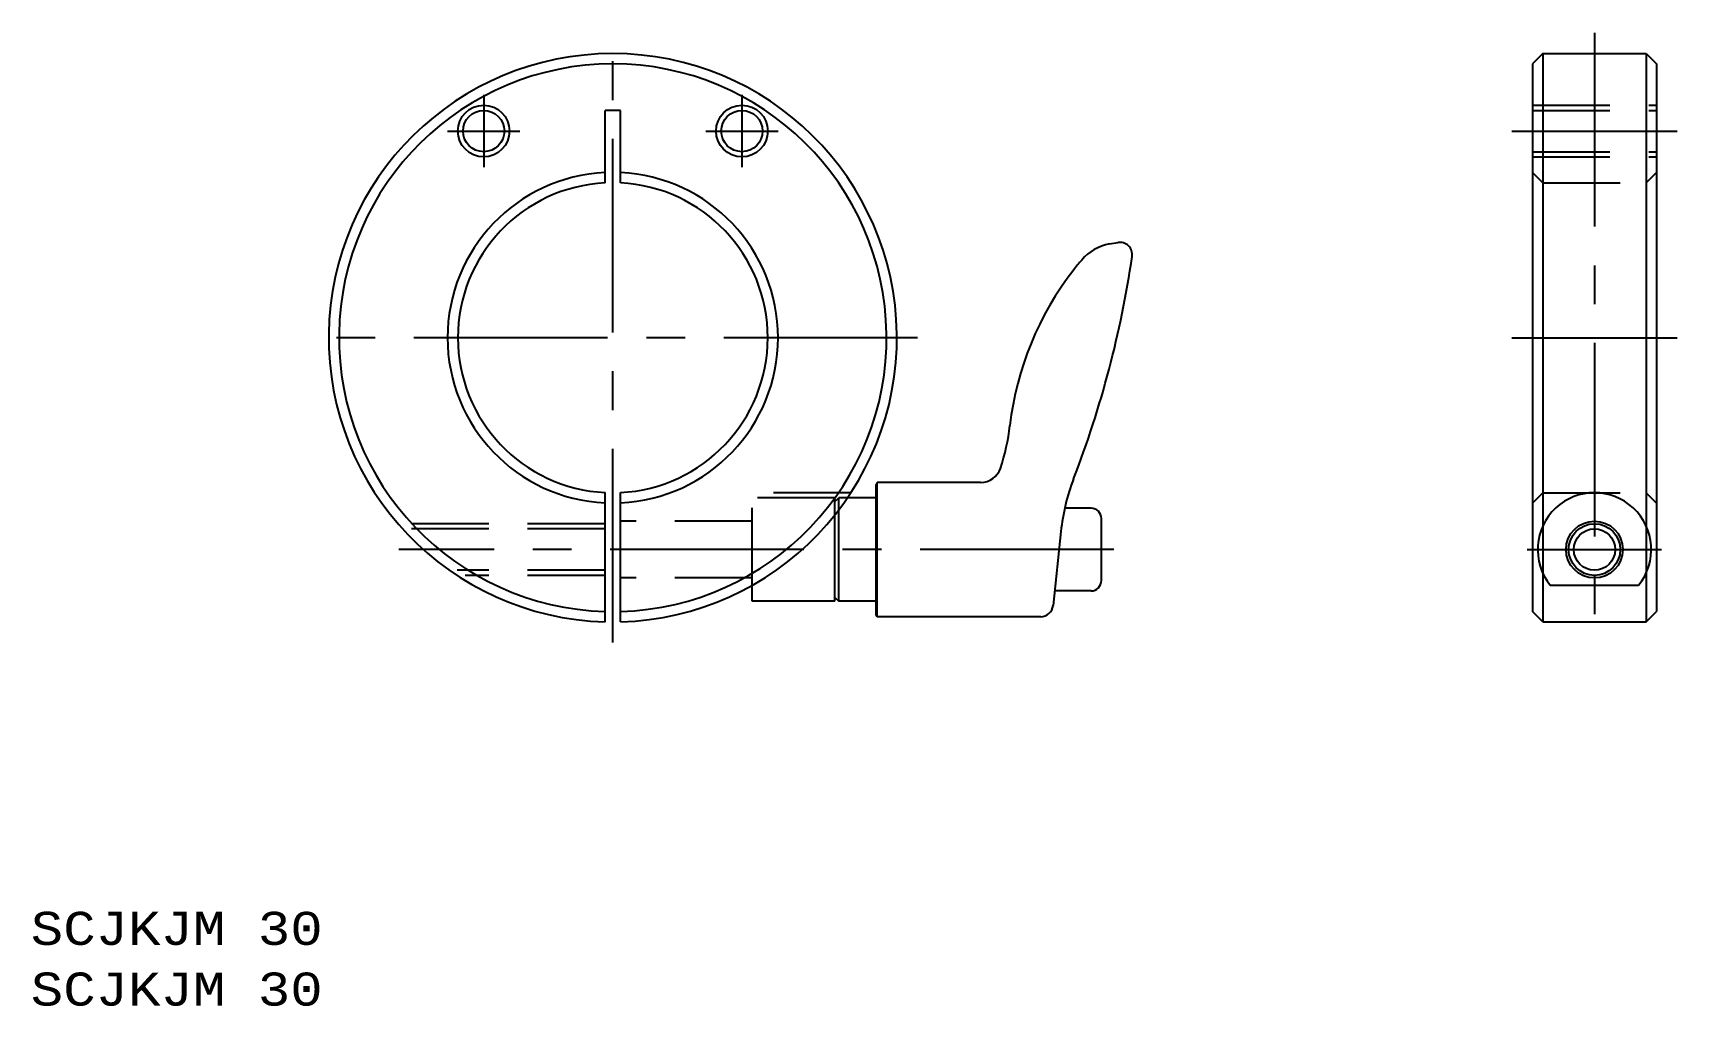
# Model space of a CAD drawing. Extents: x 20 to 179, y 20 to 114.
import ezdxf
from ezdxf.enums import TextEntityAlignment as Align

# ---------------------------------------------------------------- set-up
doc = ezdxf.new("R2010")
doc.units = 0
doc.header["$LTSCALE"] = 15
doc.linetypes.add('CENTER', pattern=[2, 1.25, -0.25, 0.25, -0.25])
doc.linetypes.add('DASHED', pattern=[0.75, 0.5, -0.25])
for name, color, linetype in [('CSLAYER1', 7, 'CONTINUOUS'), ('CSLAYER16', 7, 'CONTINUOUS'), ('CSLAYER2', 7, 'CONTINUOUS')]:
    doc.layers.add(name, color=color, linetype=linetype)
doc.styles.add('EASYDRAW_FONT', font='monotxt', dxfattribs={"height": 1, "bigfont": 'bigfont'})

# ---------------------------------------------------------------- blocks, each defined once
blk = doc.blocks.new('BLKF0000')
at = {"layer": 'CSLAYER1', "color": 3, "linetype": 'CONTINUOUS'}
for p, q in [((101.926689, 70.636386), (101.840881, 70.435623)), ((101.926689, 57.636386), (101.926689, 70.636386)), ((101.926689, 57.636386), (101.840881, 57.837149))]:
    blk.add_line(p, q, dxfattribs=at)
at = {"layer": 'CSLAYER1', "color": 7, "linetype": 'CONTINUOUS'}
for p, q in [((122.640881, 68.136386), (120.126614, 68.136386)), ((123.640881, 61.136386), (123.640881, 67.136386)), ((122.640881, 60.136386), (119.106176, 60.136386))]:
    blk.add_line(p, q, dxfattribs=at)
for centre, start, end in [((122.640881, 67.136386), 0, 90), ((122.640881, 61.136386), 270, 360)]:
    blk.add_arc(centre, 1, start, end, dxfattribs=at)
at = {"layer": 'CSLAYER16', "color": 3, "linetype": 'CONTINUOUS'}
for p, q in [((124.408534, 93.707498), (125.217637, 93.850164)), ((101.840881, 57.837149), (101.840881, 70.435623)), ((111.962686, 70.636386), (101.926689, 70.636386)), ((119.715879, 65.881921), (118.954785, 58.709756)), ((117.761485, 57.636386), (101.926689, 57.636386))]:
    blk.add_line(p, q, dxfattribs=at)
for centre, radius, start, end in [((27.677129, 107.041824), 100, 338.863766, 351.634921), ((125.189951, 89.275863), 4.5, 100, 140.207964), ((125.426014, 92.668395), 1.2, -8.365079, 100), ((144.589344, 72.715287), 30, 141.978819, 173.455386), ((152.467175, 66.55576), 40, 140.207964, 141.978819), ((94.915173, 78.414129), 20, 341.277451, 353.455386), ((111.962686, 72.636386), 2, 270, 341.277451), ((139.604211, 63.771415), 20, 158.863766, 173.942569), ((117.761485, 58.836386), 1.2, 270, 353.942569)]:
    blk.add_arc(centre, radius, start, end, dxfattribs=at)

msp = doc.modelspace()

# ---------------------------------------------------------------- linework, layer by layer
at = {"layer": 'CSLAYER1', "color": 7, "linetype": 'CONTINUOUS'}
for p, q in [((166.372334, 112.136386), (165.372334, 111.136386)), ((166.372334, 112.136386), (176.372334, 112.136386)), ((166.372334, 112.136386), (166.372334, 57.136386)), ((176.372334, 112.136386), (177.372334, 111.136386)), ((176.372334, 112.136386), (176.372334, 57.136386)), ((165.372334, 111.136386), (165.372334, 58.136386)), ((177.372334, 111.136386), (177.372334, 58.136386)), ((75.590881, 99.617624), (75.590881, 106.636386)), ((77.090881, 106.636386), (75.590881, 106.636386)), ((77.090881, 99.617624), (77.090881, 106.636386)), ((75.590881, 57.146615), (75.590881, 69.655148)), ((77.090881, 57.146615), (77.090881, 69.655148)), ((101.840881, 69.136386), (99.056514, 69.136386)), ((97.840881, 59.136386), (97.840881, 67.489958)), ((98.206737, 59.136386), (98.206737, 67.959026)), ((89.840881, 59.136386), (89.840881, 60.678089)), ((167.095632, 60.678089), (175.649036, 60.678089)), ((97.840881, 59.136386), (89.840881, 59.136386)), ((97.840881, 59.502242), (98.206737, 59.136386)), ((101.840881, 59.136386), (98.206737, 59.136386)), ((166.372334, 57.136386), (165.372334, 58.136386)), ((176.372334, 57.136386), (177.372334, 58.136386)), ((166.372334, 57.136386), (176.372334, 57.136386))]:
    msp.add_line(p, q, dxfattribs=at)
at = {"layer": 'CSLAYER1', "color": 3, "linetype": 'DASHED'}
for p, q in [((165.372334, 107.136386), (177.372334, 107.136386)), ((165.372334, 106.636386), (177.372334, 106.636386)), ((165.372334, 106.636386), (177.372334, 106.636386)), ((165.372334, 102.636386), (177.372334, 102.636386)), ((165.372334, 102.136386), (177.372334, 102.136386)), ((166.372334, 99.636386), (165.372335, 100.636385)), ((177.372334, 100.636386), (176.372334, 99.636386)), ((166.372334, 99.636386), (176.372334, 99.636386)), ((89.840881, 60.678089), (89.840881, 69.636386)), ((99.389742, 69.636386), (89.840881, 69.636386)), ((97.840881, 69.136386), (89.840881, 69.136386)), ((97.840881, 67.489958), (97.840881, 69.136386)), ((97.840881, 68.77053), (98.206737, 69.136386)), ((98.206737, 67.959026), (98.206737, 69.136386)), ((99.056514, 69.136386), (98.206737, 69.136386)), ((165.372334, 68.636387), (166.372333, 69.636386)), ((166.372333, 69.636386), (176.372334, 69.636386)), ((176.372334, 69.636386), (177.372334, 68.636388)), ((89.840881, 66.886386), (77.090881, 66.886386)), ((75.590881, 66.636386), (55.993891, 66.636386)), ((75.590881, 66.136386), (56.459986, 66.136386)), ((75.590881, 62.136386), (61.266068, 62.136386)), ((75.590881, 61.636386), (62.058024, 61.636386)), ((89.840881, 61.386386), (77.090881, 61.386386))]:
    msp.add_line(p, q, dxfattribs=at)
at = {"layer": 'CSLAYER1', "color": 3, "linetype": 'CONTINUOUS'}
for centre in [(63.840881, 104.636386), (88.840881, 104.636386), (171.372334, 64.136386)]:
    msp.add_circle(centre, 2.5, dxfattribs=at)
at = {"layer": 'CSLAYER1', "color": 7, "linetype": 'CONTINUOUS'}
for centre, radius in [((63.840881, 104.636386), 2), ((88.840881, 104.636386), 2), ((171.372334, 64.136386), 2.75), ((171.372334, 64.136386), 2)]:
    msp.add_circle(centre, radius, dxfattribs=at)
for centre, radius, start, end in [((76.340881, 84.636386), 27.5, -88.437194, 268.437194), ((76.340881, 84.636386), 26.5, -88.378205, 268.378205), ((76.340881, 84.636386), 16, 92.686724, 267.313276), ((76.340881, 84.636386), 16, -87.313276, 87.313276), ((76.340881, 84.636386), 15, 92.865984, 267.134016), ((76.340881, 84.636386), 15, -87.134016, 87.134016), ((171.372334, 64.136386), 5.5, -38.960266, 218.960266)]:
    msp.add_arc(centre, radius, start, end, dxfattribs=at)
at = {"layer": 'CSLAYER2', "color": 1, "linetype": 'CENTER'}
for p, q in [((76.340881, 55.136386), (76.340881, 114.136386)), ((171.372334, 114.136386), (171.372334, 55.136386)), ((63.840881, 108.136386), (63.840881, 101.136386)), ((88.840881, 108.136386), (88.840881, 101.136386)), ((60.340881, 104.636386), (67.340881, 104.636386)), ((85.340881, 104.636386), (92.340881, 104.636386)), ((163.372334, 104.636386), (179.372334, 104.636386)), ((105.840881, 84.636386), (46.840881, 84.636386)), ((163.372334, 84.636386), (179.372334, 84.636386)), ((124.840881, 64.136386), (55.622532, 64.136386)), ((164.872334, 64.136386), (177.872334, 64.136386))]:
    msp.add_line(p, q, dxfattribs=at)

# ---------------------------------------------------------------- block references
at = {"layer": 'CSLAYER1'}
msp.add_blockref('BLKF0000', (0, 0), dxfattribs=at)

# ---------------------------------------------------------------- texts
at = {"layer": 'CSLAYER1', "color": 7, "style": 'EASYDRAW_FONT', "width": 1.018846}
for p, p2 in [((20, 25.877205), (48.256003, 25.877205)), ((20, 20), (48.256003, 20))]:
    msp.add_text('SCJKJM 30', height=3.2, dxfattribs=at).set_placement(p, p2, align=Align.FIT)

doc.saveas('drawing.dxf')
